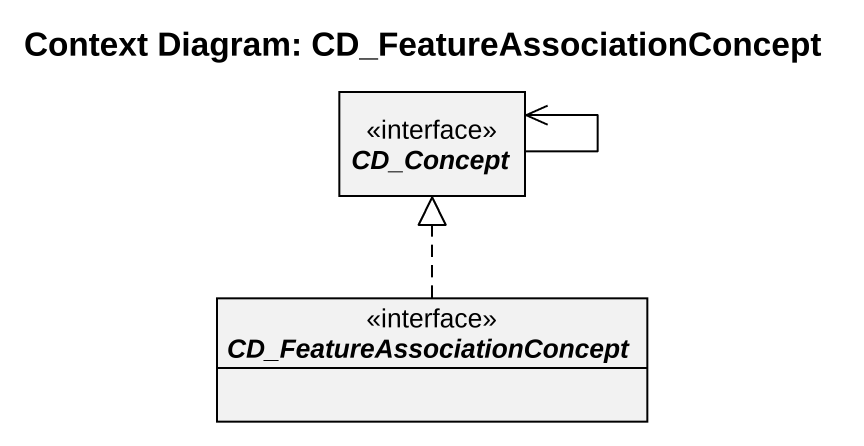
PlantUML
@startuml
title Context Diagram: CD_FeatureAssociationConcept
hide circle
hide empty members
interface CD_Concept
interface CD_FeatureAssociationConcept
CD_Concept --> CD_Concept
CD_FeatureAssociationConcept .up.|> CD_Concept
@enduml
